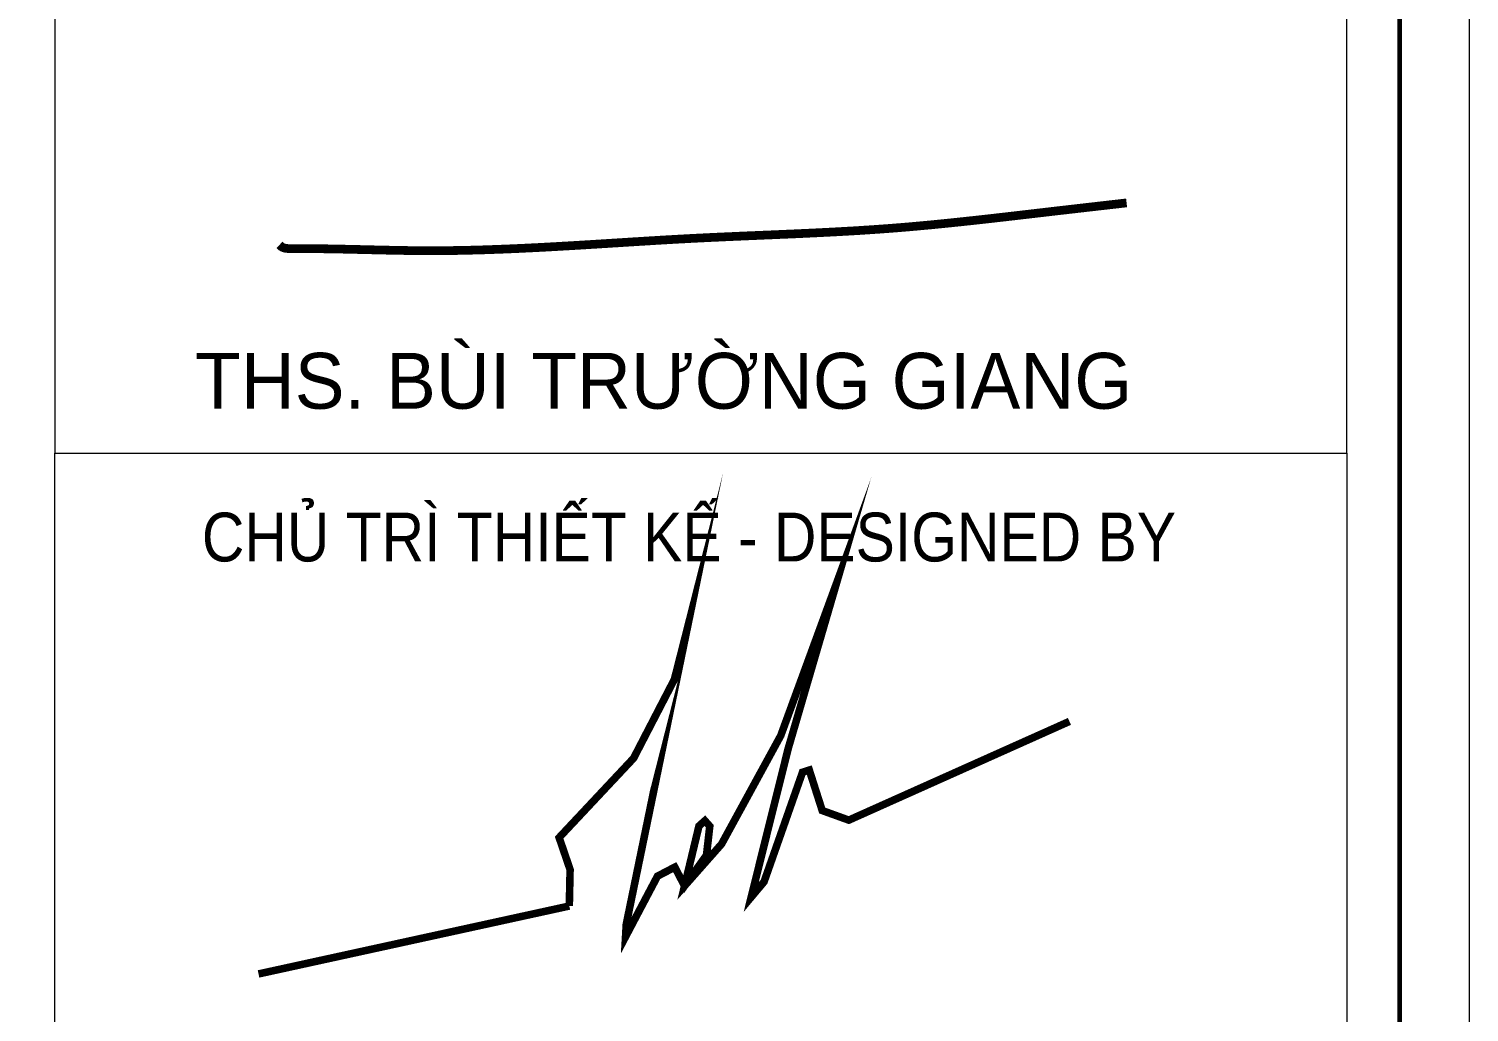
# Model space of a CAD drawing. Header units: millimetres. Extents: x -211129 to 461116, y -574633 to 115.
# Drawn here: x 201616 to 204916, y -546070 to -543816 of the extents above; entities that cross this region are included whole.
import ezdxf
from ezdxf.enums import TextEntityAlignment as Align

# ---------------------------------------------------------------- set-up
doc = ezdxf.new("R2010")
doc.units = ezdxf.units.MM
doc.header["$MEASUREMENT"] = 0
doc.layers.get('Defpoints').update_dxf_attribs({"color": 1})
for name, color, linetype, lineweight in [('ISO', 153, 'Continuous', 13), ('Khungten_LCDI', 7, 'Continuous', 5), ('LC ISO', 153, 'Continuous', 13), ('LC Net thay', 63, 'Continuous', 25), ('LC Text1', 3, 'Continuous', 20)]:
    doc.layers.add(name, color=color, linetype=linetype, lineweight=lineweight)
doc.styles.add('Khungten', font='VHAVAN.TTF', dxfattribs={"width": 0.9, "height": 5000})
doc.styles.add('LC 1', font='VHAVANB.TTF')
doc.styles.add('Title', font='VHBLACK.TTF', dxfattribs={"width": 0.8})
doc.styles.add('VNAVANTH', font='VHAVANB.TTF', dxfattribs={"width": 0.6})

# ---------------------------------------------------------------- blocks, each defined once
blk = doc.blocks.new('Mr. Giang')
at = {"layer": 'LC ISO', "const_width": 50}
blk.add_lwpolyline([(138, -163.8), (149, -174), (154.5, -177.5), (164.2, -181.4), (174.8, -183.7), (185.9, -184.7), (197.4, -185), (206.2, -185), (220.7, -185), (232.3, -185), (243.9, -185), (255.4, -185), (266.9, -185), (278.4, -185.1), (289.8, -185.1), (301.2, -185.2), (312.5, -185.3), (323.8, -185.4), (335.1, -185.5), (346.4, -185.6), (357.6, -185.7), (368.8, -185.9), (380, -186), (391.1, -186.2), (402.2, -186.3), (413.3, -186.5), (424.4, -186.7), (435.4, -186.9), (446.4, -187.1), (457.4, -187.3), (468.4, -187.5), (479.3, -187.7), (490.2, -187.9), (501.1, -188.1), (512, -188.4), (522.8, -188.6), (533.6, -188.8), (544.5, -189.1), (555.2, -189.3), (566, -189.6), (576.8, -189.8), (587.5, -190.1), (598.2, -190.3), (608.9, -190.6), (619.6, -190.8), (630.3, -191.1), (641, -191.3), (651.6, -191.6), (662.3, -191.8), (672.9, -192.1), (683.5, -192.3), (694.1, -192.6), (704.7, -192.8), (715.3, -193.1), (725.9, -193.3), (736.5, -193.5), (747, -193.8), (757.6, -194), (768.2, -194.2), (778.7, -194.4), (789.2, -194.7), (799.8, -194.9), (810.3, -195.1), (820.9, -195.3), (831.4, -195.4), (841.9, -195.6), (852.5, -195.8), (863, -195.9), (873.5, -196.1), (884, -196.2), (894.6, -196.4), (905.1, -196.5), (915.7, -196.6), (926.2, -196.7), (936.8, -196.8), (947.3, -196.9), (957.9, -196.9), (968.4, -197), (979, -197), (989.6, -197.1), (998.4, -197.1), (1010.8, -197.1), (1021.4, -197.1), (1032, -197), (1042.6, -197), (1053.3, -196.9), (1063.9, -196.9), (1074.6, -196.8), (1085.2, -196.7), (1095.9, -196.6), (1106.6, -196.5), (1117.3, -196.3), (1127.9, -196.2), (1138.6, -196), (1149.3, -195.9), (1160.1, -195.7), (1170.8, -195.5), (1181.5, -195.3), (1192.2, -195.1), (1203, -194.8), (1213.7, -194.6), (1224.5, -194.4), (1235.2, -194.1), (1246, -193.8), (1256.8, -193.5), (1267.6, -193.2), (1278.3, -192.9), (1289.1, -192.6), (1299.9, -192.3), (1310.7, -192), (1321.5, -191.6), (1332.3, -191.3), (1343.2, -190.9), (1354, -190.5), (1364.8, -190.1), (1375.6, -189.7), (1386.5, -189.3), (1397.3, -188.9), (1408.1, -188.5), (1419, -188.1), (1429.8, -187.7), (1440.7, -187.2), (1451.6, -186.8), (1462.4, -186.3), (1473.3, -185.8), (1484.2, -185.4), (1495, -184.9), (1505.9, -184.4), (1516.8, -183.9), (1527.7, -183.4), (1538.5, -182.9), (1549.4, -182.3), (1560.3, -181.8), (1571.2, -181.3), (1582.1, -180.7), (1593, -180.2), (1603.9, -179.6), (1614.8, -179.1), (1625.7, -178.5), (1636.6, -178), (1647.5, -177.4), (1658.4, -176.8), (1669.3, -176.2), (1680.2, -175.6), (1691.1, -175), (1702.1, -174.4), (1713, -173.8), (1723.9, -173.2), (1734.8, -172.6), (1745.7, -172), (1756.6, -171.3), (1767.5, -170.7), (1778.4, -170.1), (1789.4, -169.5), (1800.3, -168.8), (1811.2, -168.2), (1822.1, -167.5), (1833, -166.9), (1843.9, -166.2), (1854.8, -165.6), (1865.7, -164.9), (1876.6, -164.2), (1887.5, -163.6), (1898.4, -162.9), (1909.3, -162.3), (1920.2, -161.6), (1931.1, -160.9), (1942, -160.2), (1952.9, -159.6), (1963.8, -158.9), (1974.7, -158.2), (1985.6, -157.5), (1996.5, -156.8), (2007.4, -156.2), (2018.3, -155.5), (2029.1, -154.8), (2040, -154.1), (2050.9, -153.4), (2061.7, -152.8), (2069.2, -152.3), (2083.5, -151.4), (2094.3, -150.7), (2105.2, -150), (2116, -149.3), (2126.9, -148.7), (2137.7, -148), (2148.5, -147.3), (2159.4, -146.6), (2170.2, -145.9), (2181.1, -145.3), (2191.9, -144.6), (2202.7, -143.9), (2213.5, -143.2), (2224.4, -142.6), (2235.2, -141.9), (2246, -141.2), (2256.8, -140.6), (2267.6, -139.9), (2278.5, -139.3), (2289.3, -138.6), (2300.1, -138), (2310.9, -137.3), (2321.7, -136.7), (2332.5, -136), (2343.3, -135.4), (2354.1, -134.8), (2364.9, -134.1), (2375.8, -133.5), (2386.6, -132.9), (2397.4, -132.3), (2408.2, -131.7), (2419, -131.1), (2429.8, -130.5), (2440.6, -129.9), (2451.4, -129.3), (2462.2, -128.7), (2473, -128.1), (2487, -127.4), (2494.6, -127), (2505.5, -126.4), (2516.3, -125.9), (2527.1, -125.3), (2537.9, -124.8), (2548.7, -124.2), (2559.5, -123.7), (2570.4, -123.2), (2581.2, -122.6), (2592, -122.1), (2602.8, -121.6), (2613.6, -121.1), (2624.4, -120.6), (2635.3, -120.1), (2646.1, -119.6), (2656.9, -119.1), (2667.7, -118.6), (2678.6, -118.1), (2689.4, -117.6), (2700.2, -117.1), (2711, -116.6), (2721.9, -116.2), (2732.7, -115.7), (2743.5, -115.2), (2754.4, -114.7), (2765.2, -114.3), (2776, -113.8), (2786.8, -113.3), (2797.7, -112.9), (2808.5, -112.4), (2819.3, -111.9), (2830.2, -111.5), (2841, -111), (2851.8, -110.6), (2862.7, -110.1), (2873.5, -109.7), (2884.3, -109.2), (2895.2, -108.7), (2906, -108.3), (2916.8, -107.8), (2927.7, -107.4), (2938.5, -106.9), (2949.3, -106.5), (2960.2, -106), (2971, -105.5), (2981.8, -105.1), (2992.7, -104.6), (3003.5, -104.1), (3014.4, -103.7), (3025.2, -103.2), (3036, -102.7), (3046.9, -102.3), (3057.7, -101.8), (3068.5, -101.3), (3079.4, -100.8), (3090.2, -100.4), (3101, -99.9), (3111.9, -99.4), (3122.7, -98.9), (3133.5, -98.4), (3144.4, -97.9), (3155.2, -97.4), (3166.1, -96.9), (3176.9, -96.4), (3187.7, -95.9), (3198.6, -95.4), (3209.4, -94.8), (3220.2, -94.3), (3231.1, -93.8), (3241.9, -93.3), (3252.7, -92.7), (3263.6, -92.2), (3274.4, -91.6), (3285.2, -91.1), (3296.1, -90.5), (3306.9, -89.9), (3317.7, -89.4), (3328.5, -88.8), (3339.4, -88.2), (3350.2, -87.6), (3361, -87), (3371.9, -86.4), (3382.7, -85.8), (3393.5, -85.2), (3404.3, -84.5), (3415.2, -83.9), (3426, -83.3), (3436.8, -82.6), (3447.6, -81.9), (3458.5, -81.3), (3469.3, -80.6), (3480.1, -79.9), (3490.9, -79.2), (3501.8, -78.5), (3512.6, -77.8), (3523.4, -77.1), (3534.2, -76.4), (3545, -75.6), (3555.9, -74.9), (3566.7, -74.1), (3577.5, -73.4), (3588.3, -72.6), (3599.1, -71.8), (3609.9, -71), (3620.7, -70.2), (3631.6, -69.4), (3642.4, -68.6), (3650.9, -67.9), (3664, -66.9), (3674.8, -66), (3685.6, -65.2), (3696.4, -64.3), (3707.2, -63.4), (3718, -62.5), (3728.8, -61.6), (3739.6, -60.7), (3750.4, -59.7), (3761.2, -58.8), (3772, -57.8), (3782.8, -56.9), (3793.6, -55.9), (3804.4, -54.9), (3815.2, -53.9), (3826, -52.9), (3836.8, -51.9), (3847.6, -50.9), (3858.4, -49.9), (3869.2, -48.9), (3880, -47.8), (3890.7, -46.8), (3901.5, -45.7), (3912.3, -44.7), (3923.1, -43.6), (3933.9, -42.5), (3944.7, -41.4), (3955.5, -40.4), (3966.3, -39.3), (3977, -38.2), (3987.8, -37), (3998.6, -35.9), (4009.4, -34.8), (4020.2, -33.7), (4031, -32.5), (4041.7, -31.4), (4052.5, -30.3), (4063.3, -29.1), (4074.1, -27.9), (4084.9, -26.8), (4095.6, -25.6), (4106.4, -24.4), (4117.2, -23.3), (4128, -22.1), (4138.8, -20.9), (4149.5, -19.7), (4160.3, -18.5), (4171.1, -17.3), (4181.9, -16.1), (4192.6, -14.9), (4203.4, -13.7), (4214.2, -12.5), (4225, -11.3), (4235.7, -10), (4246.5, -8.8), (4257.3, -7.6), (4268.1, -6.3), (4278.8, -5.1), (4289.6, -3.9), (4300.4, -2.6), (4311.1, -1.4), (4321.9, -0.2), (4332.7, 1.1), (4343.5, 2.3), (4354.2, 3.6), (4365, 4.8), (4375.8, 6.1), (4386.5, 7.3), (4397.3, 8.6), (4408.1, 9.8), (4418.9, 11.1), (4429.6, 12.3), (4440.4, 13.6), (4451.2, 14.9), (4461.9, 16.1), (4472.7, 17.4), (4483.5, 18.6), (4494.2, 19.9), (4505, 21.1), (4515.8, 22.4), (4526.6, 23.6), (4537.3, 24.9), (4547.9, 26.1), (4558.9, 27.4), (4569.6, 28.7), (4580.4, 29.9), (4591.2, 31.2), (4601.9, 32.4), (4612.7, 33.6), (4623.5, 34.9), (4634.3, 36.1), (4645, 37.4), (4655.8, 38.6), (4666.6, 39.9), (4677.3, 41.1), (4688.1, 42.3), (4698.9, 43.6), (4709.7, 44.8), (4720.4, 46.1), (4731.2, 47.3), (4742, 48.5), (4752.7, 49.8), (4763.5, 51), (4774.3, 52.2), (4785, 53.5), (4795.8, 54.7), (4806.6, 55.9), (4817.4, 57.2), (4828.1, 58.4), (4838.9, 59.6), (4849.7, 60.9), (4860.4, 62.1), (4871.2, 63.3), (4882, 64.6), (4892.8, 65.8), (4903.5, 67), (4914.3, 68.2), (4925.1, 69.5), (4935.8, 70.7), (4946.6, 71.9), (4957.4, 73.2), (4968.2, 74.4), (4978.9, 75.6), (4989.7, 76.8)], dxfattribs=at)
blk = doc.blocks.new('lcdi fix')
at = {"layer": 'Defpoints', "lineweight": 0}
blk.add_lwpolyline([(-1200, -14850), (-1200, 14850), (40800, 14850), (40800, -14850)], close=True, dxfattribs=at)
at = {"layer": 'Khungten_LCDI', "color": 5, "lineweight": 25}
blk.add_line((40600, -14650), (40600, 14650), dxfattribs=at)
at = {"layer": 'Khungten_LCDI', "color": 5, "lineweight": 60}
blk.add_lwpolyline([(0, -14650), (0, 14650), (40600, 14650), (40600, -14650)], close=True, dxfattribs=at)
at = {"layer": 'Khungten_LCDI', "color": 9, "lineweight": 15}
for points in [[(36750, -1521.9), (40450, -1521.9), (40450, 446.3), (36750, 446.3)], [(36750, -1521.9), (40450, -1521.9), (40450, -3535.5), (36750, -3535.5)]]:
    blk.add_lwpolyline(points, close=True, dxfattribs=at)
at = {"layer": 'LC ISO', "const_width": 21.6}
for points in [[(38222.9, -2819), (38225.2, -2714.7), (38193.8, -2622.9), (38407, -2395.5), (38523.8, -2169.8), (38558.7, -2032.7), (38386, -2871.3), (38384, -2906.9), (38424.1, -2830.7), (38475.4, -2733.5), (38525, -2707.6), (38553, -2761.4), (38615.8, -2673.2), (38625.2, -2590.3), (38611.2, -2574.6), (38594.2, -2589.8), (38553, -2761.4), (38659, -2641.3), (38828.4, -2330.8), (38987.1, -1897.3), (38849.7, -2368.1), (38748.8, -2773.2), (38743.8, -2793.5), (38780.6, -2749.6), (38890.8, -2435.7), (38910.2, -2429.5), (38947.2, -2545.4), (39023.4, -2572.9), (39655.2, -2290)], [(37332.9, -3013.6), (38222.9, -2819)]]:
    blk.add_lwpolyline(points, dxfattribs=at)
at = {"layer": 'ISO', "xscale": 0.5, "yscale": 0.5, "zscale": 0.5}
blk.add_blockref('Mr. Giang', (37324, -842.8), dxfattribs=at)
at = {"color": 7, "style": 'VNAVANTH'}
blk.add_text('ths. bïi tr\xadêng giang', height=160, dxfattribs=at).set_placement((38493.4, -1394.1), align=Align.CENTER)
at = {"color": 7, "style": 'Khungten', "width": 0.9}
blk.add_text('chñ tr× thiÕt kÕ - designed by', height=140, dxfattribs=at).set_placement((38565.6, -1831.8), align=Align.CENTER)
at = {"color": 7, "style": 'Khungten', "width": 0.8}
for tag, p in [('REVISION', (39498.8, -10746.3)), ('NGAYHT', (39546.1, -11609.4))]:
    blk.add_attdef(tag, text='', height=200, dxfattribs=at).set_placement(p, align=Align.CENTER)
at = {"layer": 'LC Text1', "color": 3, "style": 'LC 1', "width": 1.834006}
for tag, p, p2 in [('TENBANVE1', (36912.7, -8885.8), (40339.1, -8885.8)), ('TENBANVE2', (36912.7, -9562.5), (40339.1, -9562.5))]:
    blk.add_attdef(tag, text='', height=250, dxfattribs=at).set_placement(p, p2, align=Align.FIT)
at = {"layer": 'LC Text1', "style": 'Title', "width": 0.7}
blk.add_attdef('SOBANVE', text='', height=250, dxfattribs=at).set_placement((39562, -13896.2), align=Align.CENTER)

msp = doc.modelspace()

# ---------------------------------------------------------------- block references
at = {"layer": 'LC Net thay', "xscale": 0.8, "yscale": 0.8, "zscale": 0.8}
msp.add_blockref('lcdi fix', (172276.3, -543571.2), dxfattribs=at)

doc.saveas('drawing.dxf')
